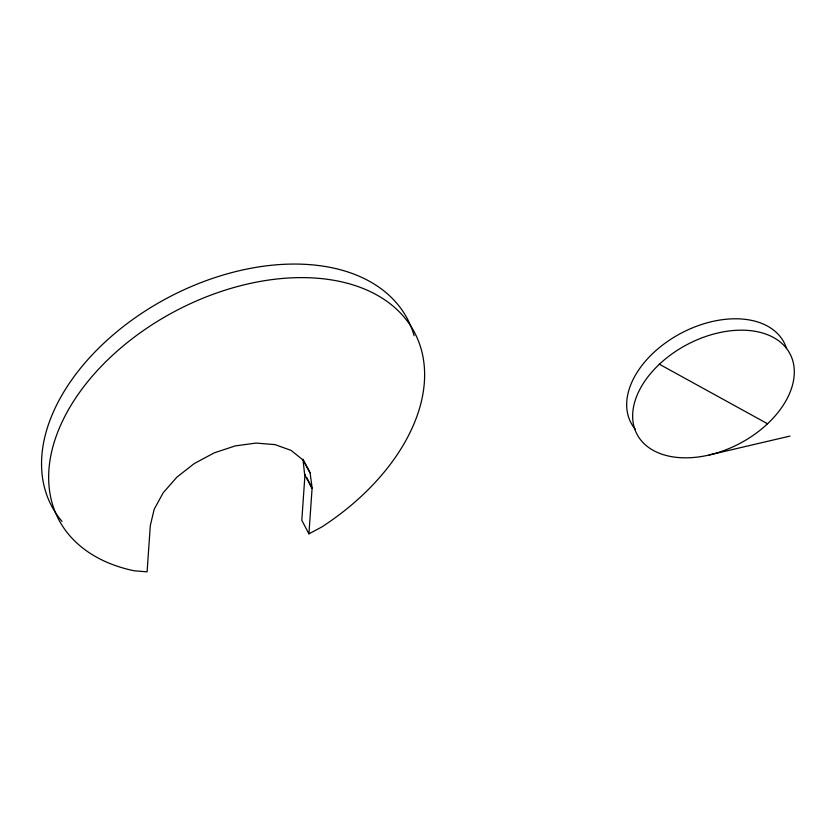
<?xml version="1.0" encoding="UTF-8"?>
<svg xmlns="http://www.w3.org/2000/svg" width="836" height="836" viewBox="0 0 836 836"><rect width="100%" height="100%" fill="white"/><g stroke="black" fill="none" stroke-linecap="round" stroke-linejoin="round"><path stroke-width="1.25" d="M305.004 474.336L301.806 520.305L308.923 533.859L321.964 526.879A201.006 130.27 -27.7 0 0 386.786 301.263A201.006 130.27 -27.7 0 0 99.181 368.54A201.006 130.27 -27.7 0 0 134.241 570.8L147.094 571.834L150.292 525.75L154.148 509.323L163.229 492.738L176.939 477.105L194.328 463.51L214.225 452.861L235.261 445.891L256.004 443.08L275.054 444.627L291.095 450.395L303.05 460.03L310.093 472.842L312.121 487.89L306.781 477.732M308.923 533.859L312.121 487.89M709.231 454.972L789.957 436.089M659.395 364.235A86.432 56.022 -27.7 0 1 792.549 359.982A86.432 56.022 -27.7 0 1 688.488 457.783A86.432 56.022 -27.7 0 1 659.395 364.235L767.552 423.758M310.093 472.842L302.977 459.288L304.628 474.43L311.744 487.984M635.475 429.453A86.432 56.022 -27.7 0 1 680.525 333.512A86.432 56.022 -27.7 0 1 786.572 348.591M62.021 521.424A201.006 130.27 -27.7 0 1 168.444 297.428A201.006 130.27 -27.7 0 1 414.102 335.717"/></g></svg>
